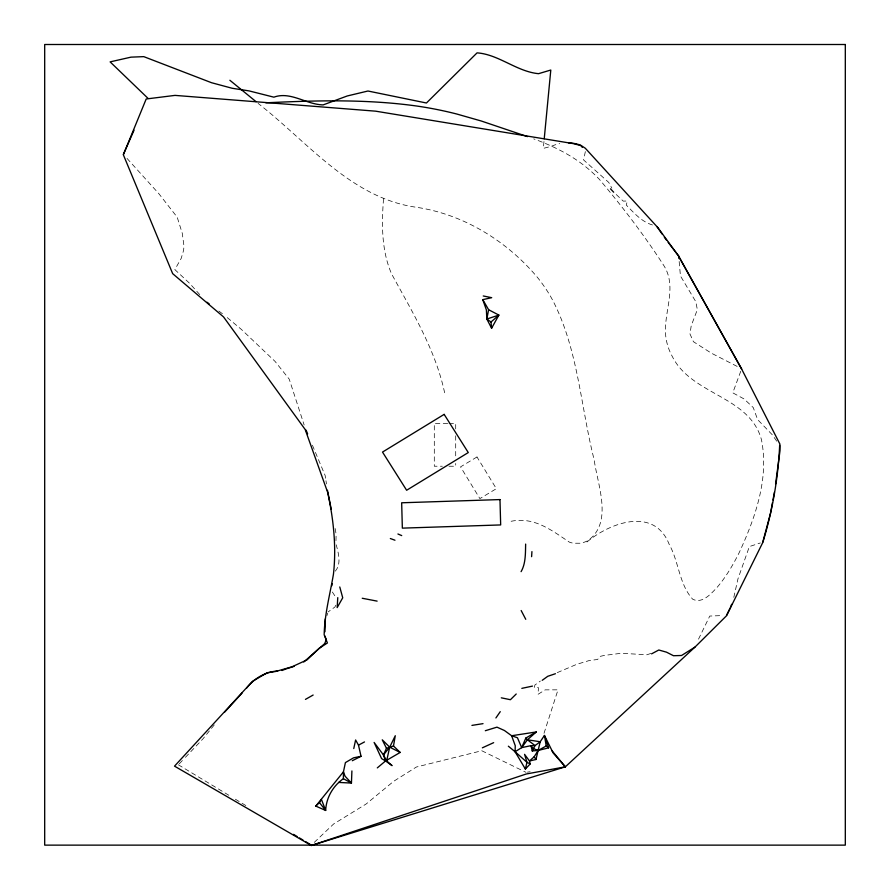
<?xml version="1.0" encoding="UTF-8"?>
<svg xmlns="http://www.w3.org/2000/svg" width="890" height="890" viewBox="0 0 890 890"><rect width="100%" height="100%" fill="white"/><g stroke="black" fill="none" stroke-linecap="round" stroke-linejoin="round"><path stroke-width="0.67" stroke-dasharray="4.45 3.34" d="M383.534 198.782C381.977 218.884 381.554 239.443 386.538 259.123A101.816 101.816 0 0 0 391.511 273.731C412.582 312.568 436.234 350.949 445.078 394.926M335.964 540.664L336.131 534.256L334.874 526.947M543.979 141.51L543.323 148.385L551.555 146.227A38.737 38.737 0 0 1 559.71 143.624M733.805 597.335L737.966 578.856L749.369 546.571L760.349 542.945M585.342 151.612L583.606 159.955L608.771 182.45L611.819 188.124M326.93 615.658L327.687 613.177M544.013 733.316L557.997 689.839L545.181 689.861L537.994 694.322L538.472 687.681L534.245 687.503L534.934 685L540.386 681.061M740.758 371.264L732.77 392.835L744.073 398.943L753.263 407.576L757.635 419.613L772.431 434.932L776.759 441.24M698.517 639.154L709.764 616.058L722.669 615.546M335.864 605.245L334.84 607.08L328.076 611.942M335.296 571.135C341.604 563.915 338.378 553.157 336.253 544.825M214.268 724.927L202.898 738.911L184.019 758.803M179.302 763.776L183.073 759.804M314.27 842.374L333.617 823.995L366.213 803.948L393.68 781.298L416.342 767.035L481.779 750.737L526.034 772.353M587 541.977C610.351 522.374 654.484 506.488 669.224 544.446C678.959 561.812 679.037 584.196 692.698 599.215C702.299 603.987 710.698 594.008 716.706 587.834C725.884 577.21 733.015 564.994 739.267 552.479C755.332 517.646 769.249 478.33 761.428 439.604C749.536 395.861 691.53 395.182 672.284 356.445A54.78 54.78 0 0 1 666.254 339.591C661.604 314.771 678.803 288.049 663.339 264.786C644.048 234.927 622.221 206.48 599.315 179.279A138.517 138.517 0 0 0 584.752 166.018C569.533 153.981 551.856 145.537 533.722 138.873M557.251 672.629L576.865 664.263L589.169 660.569L597.635 659.468L600.205 656.353L604.388 655.407L621.342 653.271L646.885 654.784L650.946 653.416M527.392 772.153L530.106 771.741M511.127 521.284C534.234 516.534 551.589 530.295 569.378 542.132A20.192 20.192 0 0 0 573.572 543.212L579.69 543.245A24.831 24.831 0 0 0 587.667 540.786C613.477 522.775 597.49 484.872 594.164 459.785C580.58 406.43 578.277 349.236 552.39 299.685A150.143 150.143 0 0 0 537.037 276.901C506.366 240.612 462.889 213.889 415.497 207.148C350.549 197.613 307.117 141.432 258.089 103.396M447.681 423.406L434.298 423.406L434.298 466.226L442.319 466.226M449.016 423.406L455.702 423.406L455.702 428.924M449.016 466.226L455.702 466.226L455.702 463.468M652.481 224.959C641.657 221.844 633.969 212.855 626.293 205.078L627.339 201.007L623.223 201.107L615.268 193.597M737.154 366.413L711.31 353.13L693.432 341.704L689.961 333.917L691.241 325.662L697.348 309.653L695.802 301.677L680.438 275.945L679.148 261.237M178.356 764.777L230.61 796.339M235.361 799.209L246.052 805.673M218.84 311.055L224.213 315.071M227.262 317.608L241.446 329.478L275.043 361.396L289.239 379.173L304.146 424.975M127.014 158.409L158.887 193.731L177.188 217.171L182.272 233.291L183.963 245.985L183.618 250.246L181.182 258.434L174.829 269.581L189.459 283.187L201.351 296.37M332.337 591.995L335.841 597.323M312.412 445.223L325.128 475.46L325.796 479.688M325.963 480.745L326.463 483.915M455.702 435.833L455.702 456.559M476.995 456.971L460.542 466.872L479.877 498.611L496.342 488.699L476.995 456.971"/><path stroke-width="1.33" d="M351.906 770.951L351.45 783.078L345.064 776.202L343.451 771.819L315.783 806.095L325.662 810.456C326.252 797.696 332.96 785.981 343.373 778.683L343.451 771.819L345.409 762.597L353.575 757.824L361.04 756.289L358.492 745.141L355.622 739.99L353.764 748.546M324.95 631.744L325.306 618.906M525.367 769.049L526.969 762.318L524.566 754.331L529.472 760.983L530.184 763.932L525.367 769.049L515.099 751.75L515.254 745.731L511.628 735.741L504.43 730.501L496.965 727.152L485.317 730.723M337.766 597.635L337.176 607.592L342.728 597.791L339.769 586.955M531.608 556.673L531.931 551.611M544.235 138.762L550.799 70.032L538.539 73.681C516.634 71.567 498.723 54.379 477.062 52.866L426.444 103.006L367.959 91.014L347.222 95.975L323.126 104.909C306.338 104.564 290.596 91.069 273.864 97.166L249.089 90.902L232.168 88.266L211.531 82.714L143.768 56.637L130.997 57.149L110.115 61.877L148.074 98.412M331.859 585.698L332.126 583.573M775.591 483.949L779.974 450.918L779.885 444.054L741.682 369.094L678.658 256.253L657.966 227.74L585.308 148.252L581.571 145.793L573.605 143.668L375.636 111.172L175.007 95.386L146.194 98.99L123.343 154.76L172.671 273.653L223.523 316.896L305.181 429.514L327.687 492.437C333.494 519.293 336.531 546.805 333.439 574.261C329.968 594.52 324.594 614.278 324.16 634.77L327.42 642.969L319.121 648.354L307.039 659.879L291.842 666.855L275.711 671.472L267.234 672.74L252.493 681.317L174.529 766.156L311.344 845.5L565.35 766.824L694.945 647.119L726.518 615.758L762.774 542.511C772.42 511.016 778.172 478.286 779.651 445.434M393.48 745.987L395.282 735.719L389.698 747.166L383.457 754.954L385.548 760.961L392.067 765.634L386.649 760.85L383.457 754.954L374.111 742.438L381.588 758.603L385.548 760.961L400.177 752.439L393.48 745.987L386.483 748.312L383.457 754.954M772.476 502.661L770.529 513.185L762.797 542.144M772.965 500.035L774.422 492.148M488.61 309.72L498.867 315.093L491.603 328.232L486.83 319.043L488.61 309.72L482.769 299.641L491.703 297.683L483.248 295.97M386.649 760.85L389.698 747.166L382.255 739.824L386.483 748.312M508.346 746.198L515.099 751.75L521.685 747.611L531.007 745.664L532.253 750.949L538.172 750.437L548.629 747.856L546.215 745.987L538.172 750.437L534.145 756.812L529.472 760.983L535.969 759.493L540.208 741.759L544.446 735.44L553.224 753.085L565.35 766.824L526.279 773.989L311.344 845.5M532.253 750.949L535.057 745.575L540.208 741.759L527.425 739.79L525.834 738.055L536.281 731.958L511.628 735.741L517.446 737.754L521.685 747.611L527.425 739.79L536.281 731.958M730.334 607.714L731.658 604.299M521.685 747.611L525.834 738.055M123.376 154.382L134.045 130.207M726.54 615.39L729.789 608.816M521.084 571.658C525.812 563.504 525.4 553.28 525.645 544.079M319.454 802.591L321.457 799.487L325.662 810.456L319.454 802.591L315.783 806.095M495.897 717.963L500.258 711.655M224.758 712.022L242.113 692.987M246.708 688.015C254.051 678.38 265.531 671.727 277.713 670.96M516.222 694L510.426 699.707L501.304 697.827M491.603 328.232L491.002 322.013L498.867 315.093L486.83 319.043L486.385 309.931L482.769 299.641M377.304 767.892L385.548 760.961M303.757 662.004L324.65 643.648L326.307 639.754L324.895 636.027M542.21 680.316L547.773 676.289L555.427 673.719M694.945 647.119L681.551 655.496L673.474 655.719L666.51 652.17L658.789 650L651.58 653.861M305.448 699.384L313.147 695.034M358.492 745.141L364.488 741.937M352.284 760.727L361.04 756.289M482.369 747.823L493.65 742.66M281.963 670.515L284.956 669.336M285.946 668.946L294.101 666.376M521.829 688.359L532.487 686.112M471.923 725.394L483.025 723.648M265.843 102.817C316.284 100.37 367.147 99.035 417.31 106.11A382.834 382.834 0 0 1 456.781 114.02L481.201 120.984L527.481 136.615M338.623 782.41L351.45 783.078L343.373 778.683M362.241 598.258L377.126 601.128M390.343 538.528L394.971 540.219M538.172 750.437L533.088 748.523L531.007 745.664L535.057 745.575L527.425 739.79M397.919 533.989L401.713 535.591M530.184 763.932L526.969 762.318L515.099 751.75M389.698 747.166L400.177 752.439M293.544 834.364L297.115 836.522M299.485 837.957L303.045 840.104M305.426 841.54L311.367 845.133M486.83 319.043L491.002 322.013M207.003 302.233L209.15 303.846M229.876 80.267L256.053 101.671M610.507 188.825L613.677 192.207M551.867 750.582L565.35 766.824M664.341 237.23L666.643 240.322M668.168 242.392L678.681 255.886L678.914 258.556M582.283 147.362L580.747 145.237A38.737 38.737 0 0 0 568.654 142.878M657.043 226.728L662.149 234.081M534.145 756.812L535.969 759.493M741.682 369.094L678.658 256.253M521.162 610.529L525.756 619.306M306.06 430.115L307.64 433.886M548.629 747.856L544.446 735.44L546.215 745.987M331.214 509.147L327.442 490.268M444.155 414.373L382.511 452.076L406.63 490.257L468.274 452.565L444.155 414.373M499.98 499.579L401.668 502.783L402.347 528.137L500.67 524.933L499.98 499.579M845.311 44.5L44.689 44.5L44.689 845.133L845.311 845.133L845.311 44.5"/></g></svg>
